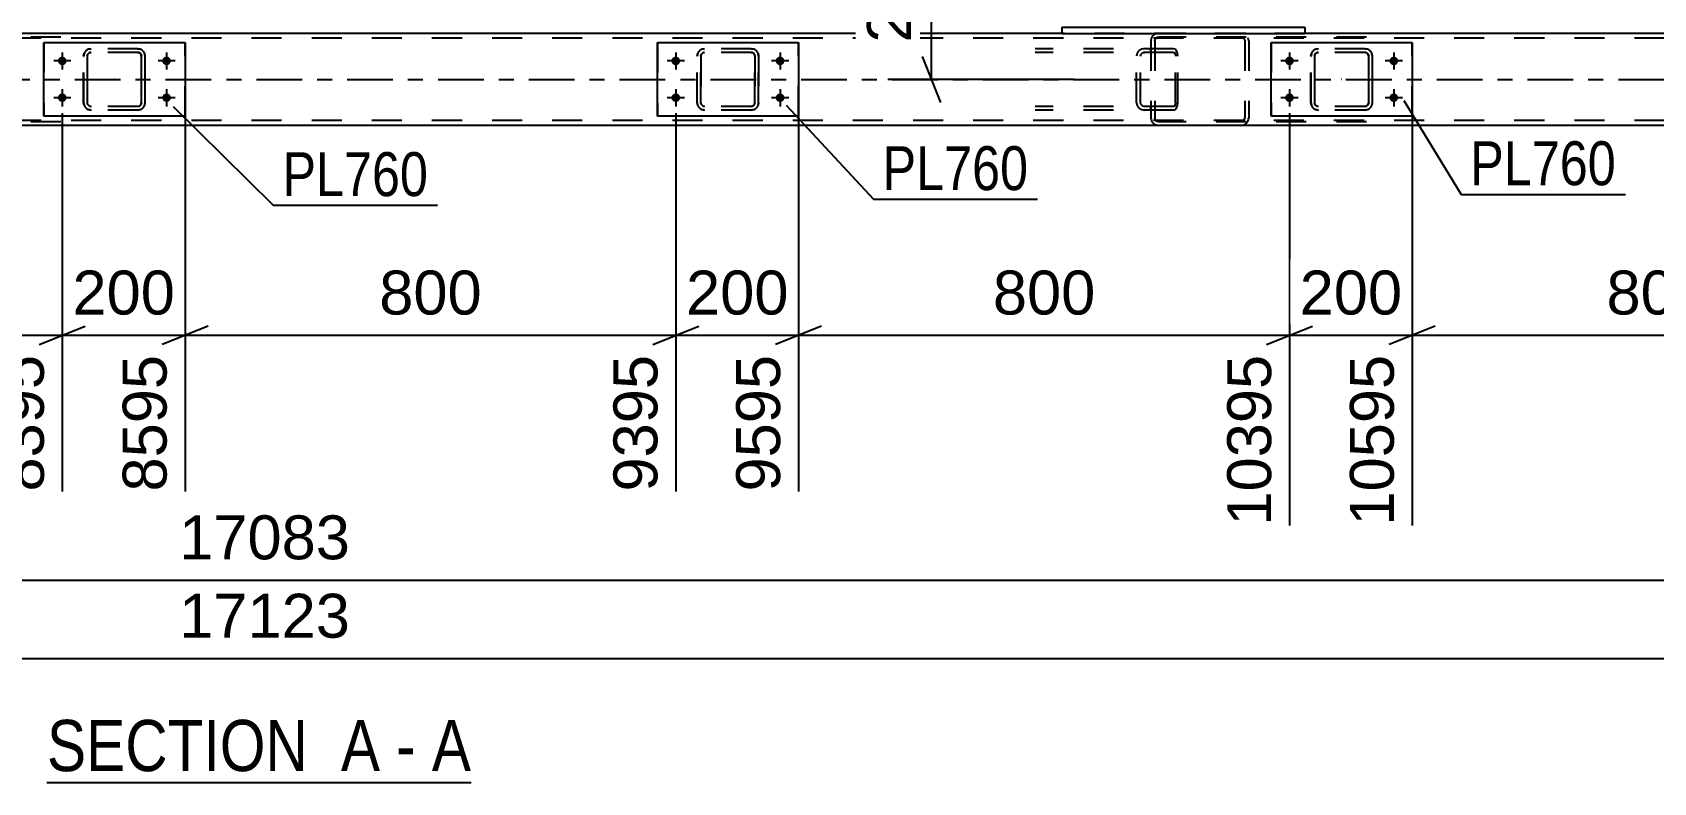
# Model space of a CAD drawing. Header units: millimetres. Extents: x -54 to 787, y -402 to 192.
# Drawn here: x 330.7 to 436.3, y 81.6 to 130.5 of the extents above; entities that cross this region are included whole.
import ezdxf

# ---------------------------------------------------------------- set-up
doc = ezdxf.new("R2010")
doc.units = ezdxf.units.MM
doc.linetypes.add('DXK_LINE_DOT2', pattern=[3.9198, 1.9599, -1.9599])
doc.linetypes.add('DXK_LINE_DOT3', pattern=[5.9187, 2.979, -0.9799, 0.9799, -0.9799])
doc.styles.add('Arial', font='ARIAL.TTF', dxfattribs={"height": 0.2})
doc.styles.add('Arial Narrow', font='ARIALN.TTF', dxfattribs={"height": 0.2})

# ---------------------------------------------------------------- blocks, each defined once
blk = doc.blocks.new('Unknown-122573057-12 - 1638')
at = {"color": 6, "linetype": 'Continuous'}
blk.add_line((331.6, 81.58), (359.25, 81.58), dxfattribs=at)
at = {"color": 0, "linetype": 'Continuous'}
for points in [[(349.71, 82.33), (349.71, 85.83), (331.6, 85.83), (331.6, 82.33)], [(353.31, 82.33), (353.31, 85.83), (350.76, 85.83), (350.76, 82.33)], [(355.64, 82.33), (355.64, 85.83), (354.36, 85.83), (354.36, 82.33)], [(359.25, 82.33), (359.25, 85.83), (356.69, 85.83), (356.69, 82.33)]]:
    blk.add_wipeout(points, dxfattribs=at)
at = {"color": 7, "linetype": 'Continuous', "style": 'Arial Narrow'}
for s, p in [('SECTION ', (331.6, 82.33)), ('A', (350.76, 82.33)), ('A', (356.69, 82.33)), ('-', (354.36, 82.33))]:
    blk.add_text(s, height=3.34, dxfattribs=at).set_placement(p)
blk = doc.blocks.new('Part-122573057-1669 - 1638')
at = {"color": 2, "linetype": 'Continuous'}
for p, q in [((397.75, 130.83), (397.75, 130.43)), ((397.75, 130.83), (413.6, 130.83)), ((397.75, 130.43), (413.6, 130.43)), ((413.6, 130.83), (413.6, 130.43))]:
    blk.add_line(p, q, dxfattribs=at)
blk = doc.blocks.new('Bolt-122573057-1791 - 1638')
at = {"linetype": 'Continuous'}
for points in [[(332.32, 128.63), (332.32, 128.69), (332.34, 128.75), (332.37, 128.8), (332.41, 128.84), (332.46, 128.88), (332.51, 128.9), (332.57, 128.91), (332.63, 128.91), (332.68, 128.9), (332.74, 128.88), (332.78, 128.84), (332.82, 128.8), (332.85, 128.75), (332.87, 128.69), (332.88, 128.63), (332.87, 128.58), (332.85, 128.52), (332.82, 128.47), (332.78, 128.43), (332.74, 128.39), (332.68, 128.37), (332.63, 128.36), (332.57, 128.36), (332.51, 128.37), (332.46, 128.39), (332.41, 128.43), (332.37, 128.47), (332.34, 128.52), (332.32, 128.58)], [(339.12, 128.63), (339.12, 128.69), (339.14, 128.75), (339.17, 128.8), (339.21, 128.84), (339.26, 128.88), (339.31, 128.9), (339.37, 128.91), (339.43, 128.91), (339.48, 128.9), (339.54, 128.88), (339.58, 128.84), (339.62, 128.8), (339.65, 128.75), (339.67, 128.69), (339.68, 128.63), (339.67, 128.58), (339.65, 128.52), (339.62, 128.47), (339.58, 128.43), (339.54, 128.39), (339.48, 128.37), (339.43, 128.36), (339.37, 128.36), (339.31, 128.37), (339.26, 128.39), (339.21, 128.43), (339.17, 128.47), (339.14, 128.52), (339.12, 128.58)], [(332.32, 126.23), (332.32, 126.29), (332.34, 126.35), (332.37, 126.4), (332.41, 126.44), (332.46, 126.48), (332.51, 126.5), (332.57, 126.51), (332.63, 126.51), (332.68, 126.5), (332.74, 126.48), (332.78, 126.44), (332.82, 126.4), (332.85, 126.35), (332.87, 126.29), (332.88, 126.23), (332.87, 126.18), (332.85, 126.12), (332.82, 126.07), (332.78, 126.03), (332.74, 125.99), (332.68, 125.97), (332.63, 125.96), (332.57, 125.96), (332.51, 125.97), (332.46, 125.99), (332.41, 126.03), (332.37, 126.07), (332.34, 126.12), (332.32, 126.18)], [(339.12, 126.23), (339.12, 126.29), (339.14, 126.35), (339.17, 126.4), (339.21, 126.44), (339.26, 126.48), (339.31, 126.5), (339.37, 126.51), (339.43, 126.51), (339.48, 126.5), (339.54, 126.48), (339.58, 126.44), (339.62, 126.4), (339.65, 126.35), (339.67, 126.29), (339.68, 126.23), (339.67, 126.18), (339.65, 126.12), (339.62, 126.07), (339.58, 126.03), (339.54, 125.99), (339.48, 125.97), (339.43, 125.96), (339.37, 125.96), (339.31, 125.97), (339.26, 125.99), (339.21, 126.03), (339.17, 126.07), (339.14, 126.12), (339.12, 126.18)]]:
    blk.add_hatch(color=1, dxfattribs=at).paths.add_polyline_path(points)
at = {"color": 1, "linetype": 'Continuous'}
for p, q in [((332.6, 129.19), (332.6, 128.07)), ((339.4, 129.19), (339.4, 128.07)), ((333.16, 128.63), (332.04, 128.63)), ((339.96, 128.63), (338.84, 128.63)), ((333.16, 126.23), (332.04, 126.23)), ((332.6, 126.79), (332.6, 125.67)), ((339.96, 126.23), (338.84, 126.23)), ((339.4, 126.79), (339.4, 125.67))]:
    blk.add_line(p, q, dxfattribs=at)
blk = doc.blocks.new('Bolt-122573057-1787 - 1638')
at = {"linetype": 'Continuous'}
for points in [[(412.32, 128.63), (412.32, 128.69), (412.34, 128.75), (412.37, 128.8), (412.41, 128.84), (412.46, 128.88), (412.51, 128.9), (412.57, 128.91), (412.63, 128.91), (412.68, 128.9), (412.74, 128.88), (412.78, 128.84), (412.82, 128.8), (412.85, 128.75), (412.87, 128.69), (412.88, 128.63), (412.87, 128.58), (412.85, 128.52), (412.82, 128.47), (412.78, 128.43), (412.74, 128.39), (412.68, 128.37), (412.63, 128.36), (412.57, 128.36), (412.51, 128.37), (412.46, 128.39), (412.41, 128.43), (412.37, 128.47), (412.34, 128.52), (412.32, 128.58)], [(419.12, 128.63), (419.12, 128.69), (419.14, 128.75), (419.17, 128.8), (419.21, 128.84), (419.26, 128.88), (419.31, 128.9), (419.37, 128.91), (419.43, 128.91), (419.48, 128.9), (419.54, 128.88), (419.58, 128.84), (419.62, 128.8), (419.65, 128.75), (419.67, 128.69), (419.68, 128.63), (419.67, 128.58), (419.65, 128.52), (419.62, 128.47), (419.58, 128.43), (419.54, 128.39), (419.48, 128.37), (419.43, 128.36), (419.37, 128.36), (419.31, 128.37), (419.26, 128.39), (419.21, 128.43), (419.17, 128.47), (419.14, 128.52), (419.12, 128.58)], [(412.32, 126.23), (412.32, 126.29), (412.34, 126.35), (412.37, 126.4), (412.41, 126.44), (412.46, 126.48), (412.51, 126.5), (412.57, 126.51), (412.63, 126.51), (412.68, 126.5), (412.74, 126.48), (412.78, 126.44), (412.82, 126.4), (412.85, 126.35), (412.87, 126.29), (412.88, 126.23), (412.87, 126.18), (412.85, 126.12), (412.82, 126.07), (412.78, 126.03), (412.74, 125.99), (412.68, 125.97), (412.63, 125.96), (412.57, 125.96), (412.51, 125.97), (412.46, 125.99), (412.41, 126.03), (412.37, 126.07), (412.34, 126.12), (412.32, 126.18)], [(419.12, 126.23), (419.12, 126.29), (419.14, 126.35), (419.17, 126.4), (419.21, 126.44), (419.26, 126.48), (419.31, 126.5), (419.37, 126.51), (419.43, 126.51), (419.48, 126.5), (419.54, 126.48), (419.58, 126.44), (419.62, 126.4), (419.65, 126.35), (419.67, 126.29), (419.68, 126.23), (419.67, 126.18), (419.65, 126.12), (419.62, 126.07), (419.58, 126.03), (419.54, 125.99), (419.48, 125.97), (419.43, 125.96), (419.37, 125.96), (419.31, 125.97), (419.26, 125.99), (419.21, 126.03), (419.17, 126.07), (419.14, 126.12), (419.12, 126.18)]]:
    blk.add_hatch(color=1, dxfattribs=at).paths.add_polyline_path(points)
at = {"color": 1, "linetype": 'Continuous'}
for p, q in [((412.6, 129.19), (412.6, 128.07)), ((419.4, 129.19), (419.4, 128.07)), ((413.16, 128.63), (412.04, 128.63)), ((419.96, 128.63), (418.84, 128.63)), ((413.16, 126.23), (412.04, 126.23)), ((412.6, 126.79), (412.6, 125.67)), ((419.96, 126.23), (418.84, 126.23)), ((419.4, 126.79), (419.4, 125.67))]:
    blk.add_line(p, q, dxfattribs=at)
blk = doc.blocks.new('Part-122573057-1802 - 1638')
at = {"color": 7, "linetype": 'DXK_LINE_DOT2'}
for p, q in [((680.08, 130.11), (43.4, 130.11)), ((413.6, 130.43), (397.75, 130.43)), ((680.08, 124.75), (43.4, 124.75))]:
    blk.add_line(p, q, dxfattribs=at)
at = {"color": 2, "linetype": 'Continuous'}
for p, q in [((397.75, 130.43), (328.47, 130.43)), ((482.88, 130.43), (413.6, 130.43)), ((676.08, 124.43), (43.4, 124.43))]:
    blk.add_line(p, q, dxfattribs=at)
at = {"color": 7, "linetype": 'DXK_LINE_DOT3'}
blk.add_line((43.4, 127.43), (680.08, 127.43), dxfattribs=at)
blk = doc.blocks.new('Bolt-122573057-1855 - 1638')
at = {"linetype": 'Continuous'}
for points in [[(372.31, 128.63), (372.32, 128.69), (372.33, 128.75), (372.36, 128.8), (372.4, 128.84), (372.45, 128.88), (372.5, 128.9), (372.56, 128.91), (372.62, 128.91), (372.68, 128.9), (372.73, 128.88), (372.78, 128.84), (372.82, 128.8), (372.85, 128.75), (372.86, 128.69), (372.87, 128.63), (372.86, 128.58), (372.85, 128.52), (372.82, 128.47), (372.78, 128.43), (372.73, 128.39), (372.68, 128.37), (372.62, 128.36), (372.56, 128.36), (372.5, 128.37), (372.45, 128.39), (372.4, 128.43), (372.36, 128.47), (372.33, 128.52), (372.32, 128.58)], [(379.11, 128.63), (379.12, 128.69), (379.13, 128.75), (379.16, 128.8), (379.2, 128.84), (379.25, 128.88), (379.3, 128.9), (379.36, 128.91), (379.42, 128.91), (379.48, 128.9), (379.53, 128.88), (379.58, 128.84), (379.62, 128.8), (379.65, 128.75), (379.66, 128.69), (379.67, 128.63), (379.66, 128.58), (379.65, 128.52), (379.62, 128.47), (379.58, 128.43), (379.53, 128.39), (379.48, 128.37), (379.42, 128.36), (379.36, 128.36), (379.3, 128.37), (379.25, 128.39), (379.2, 128.43), (379.16, 128.47), (379.13, 128.52), (379.12, 128.58)], [(372.31, 126.23), (372.32, 126.29), (372.33, 126.35), (372.36, 126.4), (372.4, 126.44), (372.45, 126.48), (372.5, 126.5), (372.56, 126.51), (372.62, 126.51), (372.68, 126.5), (372.73, 126.48), (372.78, 126.44), (372.82, 126.4), (372.85, 126.35), (372.86, 126.29), (372.87, 126.23), (372.86, 126.18), (372.85, 126.12), (372.82, 126.07), (372.78, 126.03), (372.73, 125.99), (372.68, 125.97), (372.62, 125.96), (372.56, 125.96), (372.5, 125.97), (372.45, 125.99), (372.4, 126.03), (372.36, 126.07), (372.33, 126.12), (372.32, 126.18)], [(379.11, 126.23), (379.12, 126.29), (379.13, 126.35), (379.16, 126.4), (379.2, 126.44), (379.25, 126.48), (379.3, 126.5), (379.36, 126.51), (379.42, 126.51), (379.48, 126.5), (379.53, 126.48), (379.58, 126.44), (379.62, 126.4), (379.65, 126.35), (379.66, 126.29), (379.67, 126.23), (379.66, 126.18), (379.65, 126.12), (379.62, 126.07), (379.58, 126.03), (379.53, 125.99), (379.48, 125.97), (379.42, 125.96), (379.36, 125.96), (379.3, 125.97), (379.25, 125.99), (379.2, 126.03), (379.16, 126.07), (379.13, 126.12), (379.12, 126.18)]]:
    blk.add_hatch(color=1, dxfattribs=at).paths.add_polyline_path(points)
at = {"color": 1, "linetype": 'Continuous'}
for p, q in [((372.59, 129.19), (372.59, 128.07)), ((379.39, 129.19), (379.39, 128.07)), ((373.15, 128.63), (372.03, 128.63)), ((379.95, 128.63), (378.83, 128.63)), ((373.15, 126.23), (372.03, 126.23)), ((372.59, 126.79), (372.59, 125.67)), ((379.95, 126.23), (378.83, 126.23)), ((379.39, 126.79), (379.39, 125.67))]:
    blk.add_line(p, q, dxfattribs=at)
blk = doc.blocks.new('Part-122573057-1877 - 1638')
at = {"color": 7, "linetype": 'DXK_LINE_DOT2'}
for p, q in [((403.59, 130.11), (403.56, 129.95)), ((403.6, 130.14), (403.59, 130.11)), ((403.81, 129.95), (403.83, 130.05)), ((403.83, 130.05), (403.89, 130.12)), ((404.07, 130.43), (403.87, 130.4)), ((403.89, 130.12), (403.97, 130.18)), ((403.97, 130.18), (404.07, 130.19)), ((417.61, 130.43), (404.07, 130.43)), ((417.61, 130.19), (404.07, 130.19)), ((409.63, 130.4), (409.43, 130.43)), ((409.43, 130.19), (409.53, 130.18)), ((409.53, 130.18), (409.61, 130.12)), ((409.61, 130.12), (409.67, 130.05)), ((409.67, 130.05), (409.69, 129.95)), ((409.91, 130.11), (409.9, 130.14)), ((409.94, 129.95), (409.91, 130.11)), ((403.56, 129.95), (403.56, 124.91)), ((403.81, 129.95), (403.81, 124.91)), ((409.69, 129.95), (409.69, 124.91)), ((409.94, 129.95), (409.94, 124.91)), ((403.56, 124.91), (403.58, 124.83)), ((403.58, 124.83), (403.6, 124.73)), ((403.83, 124.85), (403.81, 124.91)), ((403.83, 124.82), (403.83, 124.85)), ((403.89, 124.75), (403.83, 124.82)), ((403.97, 124.69), (403.89, 124.75)), ((409.61, 124.75), (409.53, 124.69)), ((409.67, 124.82), (409.61, 124.75)), ((409.67, 124.85), (409.69, 124.91)), ((409.67, 124.82), (409.67, 124.85)), ((409.9, 124.73), (409.93, 124.83)), ((409.93, 124.83), (409.94, 124.91)), ((403.87, 124.47), (404.07, 124.43)), ((404.07, 124.67), (403.97, 124.69)), ((417.61, 124.67), (404.07, 124.67)), ((417.61, 124.43), (404.07, 124.43)), ((409.53, 124.69), (409.43, 124.67)), ((409.43, 124.43), (409.63, 124.47))]:
    blk.add_line(p, q, dxfattribs=at)
for centre, start, end in [((404.05, 129.93), 110.7564, 155.678), ((404.05, 124.94), 204.322, 249.2436), ((409.45, 124.94), 290.7564, 335.678)]:
    blk.add_arc(centre, 0.496, start, end, dxfattribs=at)
blk = doc.blocks.new('Part-122573057-1890 - 1638')
at = {"color": 7, "linetype": 'DXK_LINE_DOT2'}
for p, q in [((333.99, 128.95), (334.03, 129.14)), ((333.99, 128.95), (334, 128.95)), ((333.99, 125.91), (333.99, 128.95)), ((334.03, 129.14), (334, 128.95)), ((334, 125.91), (334, 128.95)), ((334.25, 129.05), (334.23, 128.95)), ((334.24, 128.95), (334.23, 128.95)), ((334.23, 128.95), (334.23, 125.91)), ((334.24, 128.95), (334.25, 129.05)), ((334.24, 125.91), (334.24, 128.95)), ((334.25, 129.05), (334.31, 129.12)), ((334.3, 129.12), (334.25, 129.05)), ((334.29, 129.4), (334.47, 129.43)), ((334.48, 129.43), (334.29, 129.4)), ((334.29, 129.4), (334.29, 129.4)), ((334.38, 129.18), (334.3, 129.12)), ((334.31, 129.12), (334.38, 129.18)), ((334.38, 129.18), (334.48, 129.19)), ((334.47, 129.19), (334.38, 129.18)), ((337.52, 129.43), (334.47, 129.43)), ((337.52, 129.19), (334.47, 129.19)), ((337.51, 129.43), (337.7, 129.4)), ((337.6, 129.18), (337.51, 129.19)), ((337.7, 129.4), (337.52, 129.43)), ((337.52, 129.19), (337.61, 129.18)), ((337.6, 129.18), (337.61, 129.18)), ((337.68, 129.12), (337.6, 129.18)), ((337.61, 129.18), (337.69, 129.12)), ((337.73, 129.05), (337.68, 129.12)), ((337.69, 129.12), (337.74, 129.05)), ((337.75, 128.95), (337.73, 129.05)), ((337.74, 129.05), (337.76, 128.95)), ((337.76, 128.95), (337.75, 128.95)), ((337.75, 128.95), (337.75, 125.91)), ((337.76, 125.91), (337.76, 128.95)), ((337.95, 129.14), (337.99, 128.95)), ((338, 128.95), (337.96, 129.14)), ((338, 128.95), (337.99, 128.95)), ((337.99, 128.95), (337.99, 125.91)), ((338, 125.91), (338, 128.95)), ((334, 125.91), (333.99, 125.91)), ((334.03, 125.73), (333.99, 125.91)), ((334, 125.91), (334.03, 125.73)), ((334.23, 125.91), (334.24, 125.91)), ((334.23, 125.91), (334.25, 125.82)), ((334.25, 125.82), (334.24, 125.91)), ((334.31, 125.75), (334.25, 125.82)), ((334.25, 125.82), (334.3, 125.75)), ((337.68, 125.75), (337.73, 125.82)), ((337.74, 125.82), (337.69, 125.75)), ((337.73, 125.82), (337.75, 125.91)), ((337.76, 125.91), (337.74, 125.82)), ((337.75, 125.91), (337.76, 125.91)), ((337.99, 125.91), (337.95, 125.73)), ((337.96, 125.73), (338, 125.91)), ((337.99, 125.91), (338, 125.91)), ((334.29, 125.47), (334.29, 125.47)), ((334.47, 125.43), (334.29, 125.47)), ((334.29, 125.47), (334.48, 125.43)), ((334.3, 125.75), (334.38, 125.69)), ((334.38, 125.69), (334.31, 125.75)), ((334.48, 125.67), (334.38, 125.69)), ((334.38, 125.69), (334.47, 125.67)), ((337.52, 125.67), (334.47, 125.67)), ((337.52, 125.43), (334.47, 125.43)), ((337.51, 125.67), (337.6, 125.69)), ((337.7, 125.47), (337.51, 125.43)), ((337.61, 125.69), (337.52, 125.67)), ((337.52, 125.43), (337.7, 125.47)), ((337.6, 125.69), (337.68, 125.75)), ((337.6, 125.69), (337.61, 125.69)), ((337.69, 125.75), (337.61, 125.69))]:
    blk.add_line(p, q, dxfattribs=at)
at = {"color": 7, "linetype": 'DXK_LINE_DOT3'}
blk.add_line((336, 127.43), (335.99, 127.43), dxfattribs=at)
at = {"color": 7, "linetype": 'DXK_LINE_DOT2'}
for centre, start, end in [((334.47, 128.95), 112.5, 157.5), ((334.48, 128.95), 112.5, 157.5), ((337.51, 128.95), 22.5, 67.5), ((337.52, 128.95), 22.5, 67.5), ((334.47, 125.91), 202.5, 247.5), ((334.48, 125.91), 202.5, 247.5), ((337.51, 125.91), 292.5, 337.5), ((337.52, 125.91), 292.5, 337.5)]:
    blk.add_arc(centre, 0.48, start, end, dxfattribs=at)
blk = doc.blocks.new('Part-122573057-1895 - 1638')
at = {"color": 2, "linetype": 'Continuous'}
for p, q in [((331.4, 125.03), (331.4, 129.83)), ((331.4, 129.83), (331.4, 129.83)), ((331.4, 129.83), (340.6, 129.83)), ((340.6, 129.83), (340.6, 125.03)), ((331.4, 125.03), (331.4, 125.03)), ((340.6, 125.03), (331.4, 125.03))]:
    blk.add_line(p, q, dxfattribs=at)
at = {"color": 7, "linetype": 'DXK_LINE_DOT2'}
for p, q in [((331.4, 129.83), (331.4, 125.03)), ((331.4, 129.83), (331.4, 129.83)), ((340.6, 125.03), (340.6, 129.83)), ((331.4, 125.03), (331.4, 125.03))]:
    blk.add_line(p, q, dxfattribs=at)
blk = doc.blocks.new('Part-122573057-1947 - 1638')
at = {"color": 2, "linetype": 'Continuous'}
for p, q in [((411.4, 125.03), (411.4, 129.83)), ((411.4, 129.83), (411.4, 129.83)), ((411.4, 129.83), (420.6, 129.83)), ((420.6, 129.83), (420.6, 125.03)), ((411.4, 125.03), (411.4, 125.03)), ((420.6, 125.03), (411.4, 125.03))]:
    blk.add_line(p, q, dxfattribs=at)
at = {"color": 7, "linetype": 'DXK_LINE_DOT2'}
for p, q in [((411.4, 129.83), (411.4, 125.03)), ((411.4, 129.83), (411.4, 129.83)), ((420.6, 125.03), (420.6, 129.83)), ((411.4, 125.03), (411.4, 125.03))]:
    blk.add_line(p, q, dxfattribs=at)
blk = doc.blocks.new('Part-122573057-1950 - 1638')
at = {"color": 7, "linetype": 'DXK_LINE_DOT2'}
for p, q in [((373.99, 128.95), (374.02, 129.14)), ((374.03, 129.14), (373.99, 128.95)), ((373.99, 125.91), (373.99, 128.95)), ((373.99, 128.95), (373.99, 128.95)), ((373.99, 125.91), (373.99, 128.95)), ((374.23, 128.95), (374.25, 129.05)), ((374.24, 129.05), (374.23, 128.95)), ((374.23, 125.91), (374.23, 128.95)), ((374.23, 128.95), (374.23, 128.95)), ((374.23, 128.95), (374.23, 125.91)), ((374.3, 129.12), (374.24, 129.05)), ((374.25, 129.05), (374.3, 129.12)), ((374.28, 129.4), (374.47, 129.43)), ((374.28, 129.4), (374.29, 129.4)), ((374.47, 129.43), (374.29, 129.4)), ((374.3, 129.12), (374.38, 129.18)), ((374.37, 129.18), (374.3, 129.12)), ((374.47, 129.19), (374.37, 129.18)), ((374.38, 129.18), (374.47, 129.19)), ((377.51, 129.43), (374.47, 129.43)), ((377.51, 129.19), (374.47, 129.19)), ((377.51, 129.43), (377.69, 129.4)), ((377.69, 129.4), (377.51, 129.43)), ((377.51, 129.19), (377.6, 129.18)), ((377.6, 129.18), (377.51, 129.19)), ((377.6, 129.18), (377.6, 129.18)), ((377.6, 129.18), (377.68, 129.12)), ((377.68, 129.12), (377.6, 129.18)), ((377.68, 129.12), (377.73, 129.05)), ((377.73, 129.05), (377.68, 129.12)), ((377.73, 129.05), (377.75, 128.95)), ((377.75, 128.95), (377.73, 129.05)), ((377.75, 125.91), (377.75, 128.95)), ((377.75, 128.95), (377.75, 128.95)), ((377.75, 128.95), (377.75, 125.91)), ((377.95, 129.14), (377.99, 128.95)), ((377.99, 128.95), (377.95, 129.14)), ((377.99, 125.91), (377.99, 128.95)), ((377.99, 128.95), (377.99, 128.95)), ((377.99, 128.95), (377.99, 125.91)), ((373.99, 125.91), (373.99, 125.91)), ((374.02, 125.73), (373.99, 125.91)), ((373.99, 125.91), (374.03, 125.73)), ((374.23, 125.91), (374.23, 125.91)), ((374.25, 125.82), (374.23, 125.91)), ((374.23, 125.91), (374.24, 125.82)), ((374.24, 125.82), (374.3, 125.75)), ((374.3, 125.75), (374.25, 125.82)), ((377.73, 125.82), (377.68, 125.75)), ((377.68, 125.75), (377.73, 125.82)), ((377.75, 125.91), (377.73, 125.82)), ((377.73, 125.82), (377.75, 125.91)), ((377.75, 125.91), (377.75, 125.91)), ((377.99, 125.91), (377.95, 125.73)), ((377.95, 125.73), (377.99, 125.91)), ((377.99, 125.91), (377.99, 125.91)), ((374.28, 125.47), (374.29, 125.47)), ((374.47, 125.43), (374.28, 125.47)), ((374.29, 125.47), (374.47, 125.43)), ((374.38, 125.69), (374.3, 125.75)), ((374.3, 125.75), (374.37, 125.69)), ((374.37, 125.69), (374.47, 125.67)), ((374.47, 125.67), (374.38, 125.69)), ((377.51, 125.67), (374.47, 125.67)), ((377.51, 125.43), (374.47, 125.43)), ((377.6, 125.69), (377.51, 125.67)), ((377.51, 125.67), (377.6, 125.69)), ((377.69, 125.47), (377.51, 125.43)), ((377.51, 125.43), (377.69, 125.47)), ((377.68, 125.75), (377.6, 125.69)), ((377.6, 125.69), (377.68, 125.75)), ((377.6, 125.69), (377.6, 125.69))]:
    blk.add_line(p, q, dxfattribs=at)
at = {"color": 7, "linetype": 'DXK_LINE_DOT3'}
blk.add_line((375.99, 127.43), (375.98, 127.43), dxfattribs=at)
at = {"color": 7, "linetype": 'DXK_LINE_DOT2'}
for centre, start, end in [((374.47, 128.95), 112.5, 157.5), ((374.47, 128.95), 112.5, 157.5), ((377.51, 128.95), 22.5, 67.5), ((377.51, 128.95), 22.5, 67.5), ((374.47, 125.91), 202.5, 247.5), ((374.47, 125.91), 202.5, 247.5), ((377.51, 125.91), 292.5, 337.5), ((377.51, 125.91), 292.5, 337.5)]:
    blk.add_arc(centre, 0.48, start, end, dxfattribs=at)
blk = doc.blocks.new('Part-122573057-1955 - 1638')
at = {"color": 2, "linetype": 'Continuous'}
for p, q in [((371.39, 125.03), (371.39, 129.83)), ((371.39, 129.83), (371.39, 129.83)), ((371.39, 129.83), (380.59, 129.83)), ((380.59, 129.83), (380.59, 125.03)), ((371.39, 125.03), (371.39, 125.03)), ((380.59, 125.03), (371.39, 125.03))]:
    blk.add_line(p, q, dxfattribs=at)
at = {"color": 7, "linetype": 'DXK_LINE_DOT2'}
for p, q in [((371.39, 129.83), (371.39, 125.03)), ((371.39, 129.83), (371.39, 129.83)), ((380.59, 125.03), (380.59, 129.83)), ((371.39, 125.03), (371.39, 125.03))]:
    blk.add_line(p, q, dxfattribs=at)
blk = doc.blocks.new('Part-122573057-1957 - 1638')
at = {"color": 7, "linetype": 'DXK_LINE_DOT2'}
for p, q in [((405.04, 129.43), (396.01, 129.43)), ((405.04, 129.19), (396.01, 129.19)), ((402.67, 129.14), (402.63, 128.95)), ((402.63, 125.91), (402.63, 128.95)), ((402.89, 128.95), (402.91, 129.05)), ((402.89, 125.91), (402.89, 128.95)), ((402.91, 129.05), (402.96, 129.12)), ((403.14, 129.43), (402.95, 129.4)), ((402.96, 129.12), (403.04, 129.18)), ((403.04, 129.18), (403.14, 129.19)), ((403.56, 129.19), (403.56, 129.43)), ((405.14, 129.4), (405.04, 129.43)), ((405.04, 129.19), (405.09, 129.18)), ((405.09, 129.18), (405.13, 129.12)), ((405.13, 129.12), (405.16, 129.05)), ((405.23, 129.29), (405.14, 129.4)), ((405.16, 129.05), (405.17, 128.95)), ((405.17, 125.91), (405.17, 128.95)), ((405.29, 129.14), (405.23, 129.29)), ((405.31, 128.95), (405.29, 129.14)), ((405.31, 125.91), (405.31, 128.95)), ((402.63, 125.91), (402.67, 125.73)), ((402.91, 125.82), (402.89, 125.91)), ((402.96, 125.75), (402.91, 125.82)), ((405.16, 125.82), (405.13, 125.75)), ((405.17, 125.91), (405.16, 125.82)), ((405.29, 125.73), (405.31, 125.91)), ((405.04, 125.67), (396.01, 125.67)), ((405.04, 125.43), (396.01, 125.43)), ((402.95, 125.47), (403.14, 125.43)), ((403.04, 125.69), (402.96, 125.75)), ((403.14, 125.67), (403.04, 125.69)), ((403.56, 125.43), (403.56, 125.67)), ((405.09, 125.69), (405.04, 125.67)), ((405.04, 125.43), (405.14, 125.47)), ((405.13, 125.75), (405.09, 125.69)), ((405.14, 125.47), (405.23, 125.58)), ((405.23, 125.58), (405.29, 125.73))]:
    blk.add_line(p, q, dxfattribs=at)
for centre, start, end in [((403.12, 128.94), 111.1513, 156.1049), ((403.12, 125.93), 203.8951, 248.8487)]:
    blk.add_arc(centre, 0.492, start, end, dxfattribs=at)
blk = doc.blocks.new('Part-122573057-1986 - 1638')
at = {"color": 7, "linetype": 'DXK_LINE_DOT2'}
for p, q in [((413.99, 128.95), (414.03, 129.14)), ((413.99, 128.95), (414, 128.95)), ((413.99, 125.91), (413.99, 128.95)), ((414.03, 129.14), (414, 128.95)), ((414, 125.91), (414, 128.95)), ((414.25, 129.05), (414.23, 128.95)), ((414.24, 128.95), (414.23, 128.95)), ((414.23, 128.95), (414.23, 125.91)), ((414.24, 128.95), (414.25, 129.05)), ((414.24, 125.91), (414.24, 128.95)), ((414.25, 129.05), (414.31, 129.12)), ((414.3, 129.12), (414.25, 129.05)), ((414.29, 129.4), (414.47, 129.43)), ((414.48, 129.43), (414.29, 129.4)), ((414.29, 129.4), (414.29, 129.4)), ((414.38, 129.18), (414.3, 129.12)), ((414.31, 129.12), (414.38, 129.18)), ((414.38, 129.18), (414.48, 129.19)), ((414.47, 129.19), (414.38, 129.18)), ((417.52, 129.43), (414.47, 129.43)), ((417.52, 129.19), (414.47, 129.19)), ((417.51, 129.43), (417.7, 129.4)), ((417.6, 129.18), (417.51, 129.19)), ((417.7, 129.4), (417.52, 129.43)), ((417.52, 129.19), (417.61, 129.18)), ((417.6, 129.18), (417.61, 129.18)), ((417.68, 129.12), (417.6, 129.18)), ((417.61, 129.18), (417.69, 129.12)), ((417.73, 129.05), (417.68, 129.12)), ((417.69, 129.12), (417.74, 129.05)), ((417.75, 128.95), (417.73, 129.05)), ((417.74, 129.05), (417.76, 128.95)), ((417.76, 128.95), (417.75, 128.95)), ((417.75, 128.95), (417.75, 125.91)), ((417.76, 125.91), (417.76, 128.95)), ((417.95, 129.14), (417.99, 128.95)), ((418, 128.95), (417.96, 129.14)), ((418, 128.95), (417.99, 128.95)), ((417.99, 128.95), (417.99, 125.91)), ((418, 125.91), (418, 128.95)), ((414, 125.91), (413.99, 125.91)), ((414.03, 125.73), (413.99, 125.91)), ((414, 125.91), (414.03, 125.73)), ((414.23, 125.91), (414.24, 125.91)), ((414.23, 125.91), (414.25, 125.82)), ((414.25, 125.82), (414.24, 125.91)), ((414.31, 125.75), (414.25, 125.82)), ((414.25, 125.82), (414.3, 125.75)), ((417.68, 125.75), (417.73, 125.82)), ((417.74, 125.82), (417.69, 125.75)), ((417.73, 125.82), (417.75, 125.91)), ((417.76, 125.91), (417.74, 125.82)), ((417.75, 125.91), (417.76, 125.91)), ((417.99, 125.91), (417.95, 125.73)), ((417.96, 125.73), (418, 125.91)), ((417.99, 125.91), (418, 125.91)), ((414.29, 125.47), (414.29, 125.47)), ((414.47, 125.43), (414.29, 125.47)), ((414.29, 125.47), (414.48, 125.43)), ((414.3, 125.75), (414.38, 125.69)), ((414.38, 125.69), (414.31, 125.75)), ((414.48, 125.67), (414.38, 125.69)), ((414.38, 125.69), (414.47, 125.67)), ((417.52, 125.67), (414.47, 125.67)), ((417.52, 125.43), (414.47, 125.43)), ((417.51, 125.67), (417.6, 125.69)), ((417.7, 125.47), (417.51, 125.43)), ((417.61, 125.69), (417.52, 125.67)), ((417.52, 125.43), (417.7, 125.47)), ((417.6, 125.69), (417.68, 125.75)), ((417.6, 125.69), (417.61, 125.69)), ((417.69, 125.75), (417.61, 125.69))]:
    blk.add_line(p, q, dxfattribs=at)
at = {"color": 7, "linetype": 'DXK_LINE_DOT3'}
blk.add_line((416, 127.43), (415.99, 127.43), dxfattribs=at)
at = {"color": 7, "linetype": 'DXK_LINE_DOT2'}
for centre, start, end in [((414.47, 128.95), 112.5, 157.5), ((414.48, 128.95), 112.5, 157.5), ((417.51, 128.95), 22.5, 67.5), ((417.52, 128.95), 22.5, 67.5), ((414.47, 125.91), 202.5, 247.5), ((414.48, 125.91), 202.5, 247.5), ((417.51, 125.91), 292.5, 337.5), ((417.52, 125.91), 292.5, 337.5)]:
    blk.add_arc(centre, 0.48, start, end, dxfattribs=at)
blk = doc.blocks.new('Part-122573057-2010 - 1638')
at = {"color": 7, "linetype": 'DXK_LINE_DOT2'}
for p, q in [((318.48, 130.11), (318.45, 129.95)), ((318.49, 130.14), (318.48, 130.11)), ((318.7, 129.95), (318.72, 130.05)), ((318.72, 130.05), (318.78, 130.12)), ((318.96, 130.43), (318.76, 130.4)), ((318.78, 130.12), (318.86, 130.18)), ((318.86, 130.18), (318.96, 130.19)), ((332.5, 130.43), (318.96, 130.43)), ((332.5, 130.19), (318.96, 130.19)), ((324.52, 130.4), (324.32, 130.43)), ((324.32, 130.19), (324.42, 130.18)), ((324.42, 130.18), (324.5, 130.12)), ((324.5, 130.12), (324.56, 130.05)), ((324.56, 130.05), (324.58, 129.95)), ((324.8, 130.11), (324.8, 130.14)), ((324.83, 129.95), (324.8, 130.11)), ((318.45, 129.95), (318.45, 124.91)), ((318.7, 129.95), (318.7, 124.91)), ((324.58, 129.95), (324.58, 124.91)), ((324.83, 129.95), (324.83, 124.91)), ((318.45, 124.91), (318.47, 124.83)), ((318.47, 124.83), (318.49, 124.73)), ((318.72, 124.85), (318.7, 124.91)), ((318.72, 124.82), (318.72, 124.85)), ((318.78, 124.75), (318.72, 124.82)), ((318.86, 124.69), (318.78, 124.75)), ((324.5, 124.75), (324.42, 124.69)), ((324.56, 124.82), (324.5, 124.75)), ((324.56, 124.82), (324.57, 124.85)), ((324.57, 124.85), (324.58, 124.91)), ((324.8, 124.73), (324.82, 124.83)), ((324.82, 124.83), (324.83, 124.91)), ((318.76, 124.47), (318.96, 124.43)), ((318.96, 124.67), (318.86, 124.69)), ((332.5, 124.67), (318.96, 124.67)), ((332.5, 124.43), (318.96, 124.43)), ((324.42, 124.69), (324.32, 124.67)), ((324.32, 124.43), (324.52, 124.47))]:
    blk.add_line(p, q, dxfattribs=at)
for centre, start, end in [((318.94, 129.93), 110.7583, 155.68), ((318.94, 124.94), 204.32, 249.2417), ((324.34, 124.94), 290.7583, 335.68)]:
    blk.add_arc(centre, 0.496, start, end, dxfattribs=at)
blk = doc.blocks.new('StraightDimension-122573057-7111 - 1638')
at = {"color": 7, "linetype": 'Continuous'}
for p, q in [((340.6, 125.23), (340.6, 100.56)), ((372.59, 125.23), (372.59, 100.56)), ((342.1, 111.35), (339.1, 110.15)), ((371.09, 110.15), (374.09, 111.35)), ((340.6, 110.75), (372.59, 110.75))]:
    blk.add_line(p, q, dxfattribs=at)
at = {"color": 0}
blk.add_wipeout([(360.53, 111.5), (360.53, 115.7), (352.66, 115.7), (352.66, 111.5)], dxfattribs=at)
at = {"color": 3, "style": 'Arial'}
blk.add_text('800', height=2.865, dxfattribs=at).set_placement((353.26, 112.1))
at = {"color": 0, "linetype": 'Continuous'}
blk.add_wipeout([(371.99, 110.05), (367.79, 110.05), (367.79, 99.96), (371.99, 99.96)], dxfattribs=at)
at = {"color": 3, "linetype": 'Continuous', "style": 'Arial'}
blk.add_text('9395', height=2.865, rotation=90.0002, dxfattribs=at).set_placement((371.39, 100.56))
blk = doc.blocks.new('StraightDimension-122573057-7109 - 1638')
at = {"color": 7, "linetype": 'Continuous'}
for p, q in [((380.59, 125.23), (380.59, 100.56)), ((412.6, 125.23), (412.6, 98.34)), ((382.09, 111.35), (379.09, 110.15)), ((411.1, 110.15), (414.1, 111.35)), ((380.59, 110.75), (412.6, 110.75))]:
    blk.add_line(p, q, dxfattribs=at)
at = {"color": 0}
blk.add_wipeout([(400.53, 111.5), (400.53, 115.7), (392.66, 115.7), (392.66, 111.5)], dxfattribs=at)
at = {"color": 3, "style": 'Arial'}
blk.add_text('800', height=2.865, dxfattribs=at).set_placement((393.26, 112.1))
at = {"color": 0, "linetype": 'Continuous'}
blk.add_wipeout([(412, 110.05), (407.8, 110.05), (407.8, 97.74), (412, 97.74)], dxfattribs=at)
at = {"color": 3, "linetype": 'Continuous', "style": 'Arial'}
blk.add_text('10395', height=2.865, rotation=90.0002, dxfattribs=at).set_placement((411.4, 98.34))
blk = doc.blocks.new('StraightDimension-122573057-7113 - 1638')
at = {"color": 7, "linetype": 'Continuous'}
for p, q in [((300.63, 125.23), (300.63, 100.56)), ((332.6, 125.23), (332.6, 100.56)), ((302.13, 111.35), (299.13, 110.15)), ((331.1, 110.15), (334.1, 111.35)), ((300.63, 110.75), (332.6, 110.75))]:
    blk.add_line(p, q, dxfattribs=at)
at = {"color": 0}
blk.add_wipeout([(320.55, 111.5), (320.55, 115.7), (312.68, 115.7), (312.68, 111.5)], dxfattribs=at)
at = {"color": 3, "style": 'Arial'}
blk.add_text('799', height=2.865, dxfattribs=at).set_placement((313.28, 112.1))
at = {"color": 0, "linetype": 'Continuous'}
blk.add_wipeout([(332, 110.05), (327.8, 110.05), (327.8, 99.96), (332, 99.96)], dxfattribs=at)
at = {"color": 3, "linetype": 'Continuous', "style": 'Arial'}
blk.add_text('8395', height=2.865, rotation=90.0002, dxfattribs=at).set_placement((331.4, 100.56))
blk = doc.blocks.new('StraightDimension-122573057-7107 - 1638')
at = {"color": 7, "linetype": 'Continuous'}
for p, q in [((420.6, 125.23), (420.6, 98.34)), ((452.6, 125.23), (452.6, 98.34)), ((422.1, 111.35), (419.1, 110.15)), ((451.1, 110.15), (454.1, 111.35)), ((420.6, 110.75), (452.6, 110.75))]:
    blk.add_line(p, q, dxfattribs=at)
at = {"color": 0}
blk.add_wipeout([(440.53, 111.5), (440.53, 115.7), (432.66, 115.7), (432.66, 111.5)], dxfattribs=at)
at = {"color": 3, "style": 'Arial'}
blk.add_text('800', height=2.865, dxfattribs=at).set_placement((433.26, 112.1))
at = {"color": 0, "linetype": 'Continuous'}
blk.add_wipeout([(452, 110.05), (447.8, 110.05), (447.8, 97.74), (452, 97.74)], dxfattribs=at)
at = {"color": 3, "linetype": 'Continuous', "style": 'Arial'}
blk.add_text('11395', height=2.865, rotation=90.0002, dxfattribs=at).set_placement((451.4, 98.34))
blk = doc.blocks.new('StraightDimension-122573057-2451 - 1638')
at = {"color": 7, "linetype": 'Continuous'}
blk.add_line((11.48, 94.79), (680.08, 94.79), dxfattribs=at)
at = {"color": 0}
blk.add_wipeout([(351.94, 95.54), (351.94, 99.74), (339.62, 99.74), (339.62, 95.54)], dxfattribs=at)
at = {"color": 3, "style": 'Arial'}
blk.add_text('17083', height=2.865, dxfattribs=at).set_placement((340.22, 96.14))
blk = doc.blocks.new('StraightDimension-122573057-2517 - 1638')
at = {"color": 7, "linetype": 'Continuous'}
blk.add_line((10.68, 89.68), (680.88, 89.68), dxfattribs=at)
at = {"color": 0}
blk.add_wipeout([(351.94, 90.43), (351.94, 94.63), (339.62, 94.63), (339.62, 90.43)], dxfattribs=at)
at = {"color": 3, "style": 'Arial'}
blk.add_text('17123', height=2.865, dxfattribs=at).set_placement((340.22, 91.03))
blk = doc.blocks.new('StraightDimension-122573057-2555 - 1638')
at = {"color": 7, "linetype": 'Continuous'}
for p, q in [((388.67, 140.4), (389.87, 137.4)), ((398.91, 138.9), (386.42, 138.9)), ((389.27, 127.43), (389.27, 138.9)), ((389.87, 125.93), (388.67, 128.93)), ((398.55, 127.43), (386.42, 127.43))]:
    blk.add_line(p, q, dxfattribs=at)
at = {"color": 0}
blk.add_wipeout([(388.52, 137.1), (384.32, 137.1), (384.32, 129.23), (388.52, 129.23)], dxfattribs=at)
at = {"color": 3, "style": 'Arial'}
blk.add_text('287', height=2.865, rotation=90.0002, dxfattribs=at).set_placement((387.92, 129.83))
blk = doc.blocks.new('StraightDimension-122573057-7108 - 1638')
at = {"color": 7, "linetype": 'Continuous'}
for p, q in [((412.6, 125.23), (412.6, 98.34)), ((420.6, 125.23), (420.6, 98.34)), ((411.1, 110.15), (414.1, 111.35)), ((422.1, 111.35), (419.1, 110.15)), ((412.6, 110.75), (420.6, 110.75))]:
    blk.add_line(p, q, dxfattribs=at)
at = {"color": 0}
blk.add_wipeout([(420.53, 111.5), (420.53, 115.7), (412.66, 115.7), (412.66, 111.5)], dxfattribs=at)
at = {"color": 0, "linetype": 'Continuous'}
blk.add_wipeout([(420, 110.05), (415.8, 110.05), (415.8, 97.74), (420, 97.74)], dxfattribs=at)
at = {"color": 3, "style": 'Arial'}
blk.add_text('200', height=2.865, dxfattribs=at).set_placement((413.26, 112.1))
at = {"color": 3, "linetype": 'Continuous', "style": 'Arial'}
blk.add_text('10595', height=2.865, rotation=90.0002, dxfattribs=at).set_placement((419.4, 98.34))
blk = doc.blocks.new('StraightDimension-122573057-7110 - 1638')
at = {"color": 7, "linetype": 'Continuous'}
for p, q in [((372.59, 125.23), (372.59, 100.56)), ((380.59, 125.23), (380.59, 100.56)), ((371.09, 110.15), (374.09, 111.35)), ((382.09, 111.35), (379.09, 110.15)), ((372.59, 110.75), (380.59, 110.75))]:
    blk.add_line(p, q, dxfattribs=at)
at = {"color": 0}
blk.add_wipeout([(380.53, 111.5), (380.53, 115.7), (372.66, 115.7), (372.66, 111.5)], dxfattribs=at)
at = {"color": 0, "linetype": 'Continuous'}
blk.add_wipeout([(379.99, 110.05), (375.79, 110.05), (375.79, 99.96), (379.99, 99.96)], dxfattribs=at)
at = {"color": 3, "style": 'Arial'}
blk.add_text('200', height=2.865, dxfattribs=at).set_placement((373.26, 112.1))
at = {"color": 3, "linetype": 'Continuous', "style": 'Arial'}
blk.add_text('9595', height=2.865, rotation=90.0002, dxfattribs=at).set_placement((379.39, 100.56))
blk = doc.blocks.new('StraightDimension-122573057-7112 - 1638')
at = {"color": 7, "linetype": 'Continuous'}
for p, q in [((332.6, 125.23), (332.6, 100.56)), ((340.6, 125.23), (340.6, 100.56)), ((331.1, 110.15), (334.1, 111.35)), ((342.1, 111.35), (339.1, 110.15)), ((332.6, 110.75), (340.6, 110.75))]:
    blk.add_line(p, q, dxfattribs=at)
at = {"color": 0}
blk.add_wipeout([(340.53, 111.5), (340.53, 115.7), (332.66, 115.7), (332.66, 111.5)], dxfattribs=at)
at = {"color": 0, "linetype": 'Continuous'}
blk.add_wipeout([(340, 110.05), (335.8, 110.05), (335.8, 99.96), (340, 99.96)], dxfattribs=at)
at = {"color": 3, "style": 'Arial'}
blk.add_text('200', height=2.865, dxfattribs=at).set_placement((333.26, 112.1))
at = {"color": 3, "linetype": 'Continuous', "style": 'Arial'}
blk.add_text('8595', height=2.865, rotation=90.0002, dxfattribs=at).set_placement((339.4, 100.56))
blk = doc.blocks.new('Mark-122573057-1891 - 1638')
at = {"color": 30, "linetype": 'Continuous'}
for p, q in [((339.83, 125.66), (346.35, 119.22)), ((346.35, 119.22), (357.05, 119.22))]:
    blk.add_line(p, q, dxfattribs=at)
at = {"color": 0}
blk.add_wipeout([(356.45, 119.82), (356.45, 122.82), (346.95, 122.82), (346.95, 119.82)], dxfattribs=at)
blk.add_wipeout([(356.45, 119.82), (356.45, 122.82), (346.95, 122.82), (346.95, 119.82)], dxfattribs=at)
at = {"color": 3, "style": 'Arial Narrow'}
blk.add_text('PL760', height=2.863, dxfattribs=at).set_placement((346.95, 119.82))
blk = doc.blocks.new('Mark-122573057-1943 - 1638')
at = {"color": 30, "linetype": 'Continuous'}
for p, q in [((420.04, 126.06), (423.78, 119.93)), ((423.78, 119.93), (434.49, 119.93))]:
    blk.add_line(p, q, dxfattribs=at)
at = {"color": 0}
blk.add_wipeout([(433.89, 120.53), (433.89, 123.53), (424.38, 123.53), (424.38, 120.53)], dxfattribs=at)
blk.add_wipeout([(433.89, 120.53), (433.89, 123.53), (424.38, 123.53), (424.38, 120.53)], dxfattribs=at)
at = {"color": 3, "style": 'Arial Narrow'}
blk.add_text('PL760', height=2.863, dxfattribs=at).set_placement((424.38, 120.53))
blk = doc.blocks.new('Mark-122573057-1951 - 1638')
at = {"color": 30, "linetype": 'Continuous'}
for p, q in [((379.79, 125.75), (385.47, 119.61)), ((385.47, 119.61), (396.18, 119.61))]:
    blk.add_line(p, q, dxfattribs=at)
at = {"color": 0}
blk.add_wipeout([(395.58, 120.21), (395.58, 123.21), (386.07, 123.21), (386.07, 120.21)], dxfattribs=at)
blk.add_wipeout([(395.58, 120.21), (395.58, 123.21), (386.07, 123.21), (386.07, 120.21)], dxfattribs=at)
at = {"color": 3, "style": 'Arial Narrow'}
blk.add_text('PL760', height=2.863, dxfattribs=at).set_placement((386.07, 120.21))

msp = doc.modelspace()

# ---------------------------------------------------------------- block references
for name in ['Part-122573057-1802 - 1638', 'Part-122573057-2010 - 1638', 'Part-122573057-1669 - 1638', 'Part-122573057-1877 - 1638', 'Part-122573057-1895 - 1638', 'Bolt-122573057-1791 - 1638', 'Part-122573057-1890 - 1638', 'Part-122573057-1955 - 1638', 'Bolt-122573057-1855 - 1638', 'Part-122573057-1950 - 1638', 'Part-122573057-1957 - 1638', 'Part-122573057-1947 - 1638', 'Bolt-122573057-1787 - 1638', 'Part-122573057-1986 - 1638', 'Unknown-122573057-12 - 1638']:
    msp.add_blockref(name, (0, 0))

# ---------------------------------------------------------------- next in the draw order: block references
for name in ['StraightDimension-122573057-2555 - 1638', 'StraightDimension-122573057-7113 - 1638', 'StraightDimension-122573057-7111 - 1638', 'StraightDimension-122573057-7109 - 1638', 'StraightDimension-122573057-7107 - 1638']:
    msp.add_blockref(name, (0, 0))

# ---------------------------------------------------------------- next in the draw order: block references
msp.add_blockref('StraightDimension-122573057-2451 - 1638', (0, 0))

# ---------------------------------------------------------------- next in the draw order: block references
msp.add_blockref('StraightDimension-122573057-2517 - 1638', (0, 0))

# ---------------------------------------------------------------- next in the draw order: block references
for name in ['StraightDimension-122573057-7112 - 1638', 'StraightDimension-122573057-7110 - 1638', 'StraightDimension-122573057-7108 - 1638']:
    msp.add_blockref(name, (0, 0))

# ---------------------------------------------------------------- next in the draw order: block references
for name in ['Mark-122573057-1943 - 1638', 'Mark-122573057-1891 - 1638', 'Mark-122573057-1951 - 1638']:
    msp.add_blockref(name, (0, 0))

doc.saveas('drawing.dxf')
